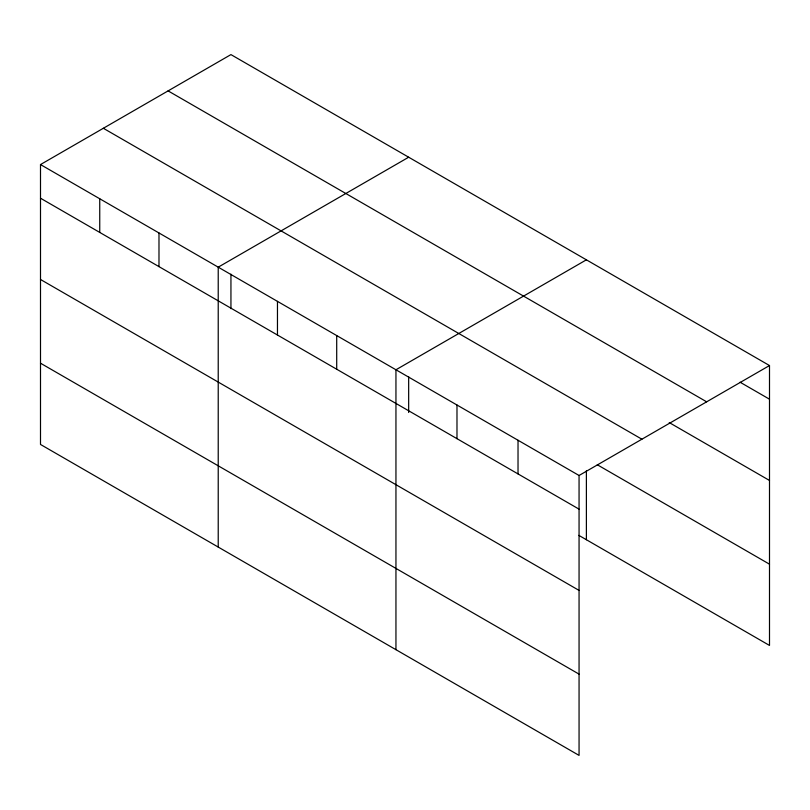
<?xml version="1.0" encoding="UTF-8"?>
<svg xmlns="http://www.w3.org/2000/svg" width="810" height="810" viewBox="0 0 810 810"><rect width="100%" height="100%" fill="white"/><g stroke="black" fill="none" stroke-linecap="round" stroke-linejoin="round"><path stroke-width="1.21" d="M40.5 164.562L579.059 475.49L579.059 755.396L40.5 444.457L40.5 164.562L230.941 54.604L769.5 365.543L769.5 645.438L578.846 535.37M408.665 157.221L218.224 267.168L218.224 547.064M586.389 259.828L395.948 369.775L395.948 649.671M579.059 475.49L769.5 365.543M740.077 382.209L769.5 399.198M168.095 90.892L706.654 401.821M669.222 422.567L769.5 480.462M103.346 128.274L641.905 439.212M597.294 464.758L769.5 564.185M40.5 198.217L579.059 509.156M40.5 279.48L579.059 590.409M40.5 363.204L579.059 674.133M586.389 470.772L586.389 539.723M518.025 440.255L518.025 473.911M456.982 405.01L456.982 438.676M408.665 376.782L408.665 412.492M336.707 335.573L336.707 369.228M277.466 301.371L277.466 335.026M230.941 274.175L230.941 308.65M158.983 232.966L158.983 266.622M99.741 198.764L99.741 232.419"/></g></svg>
